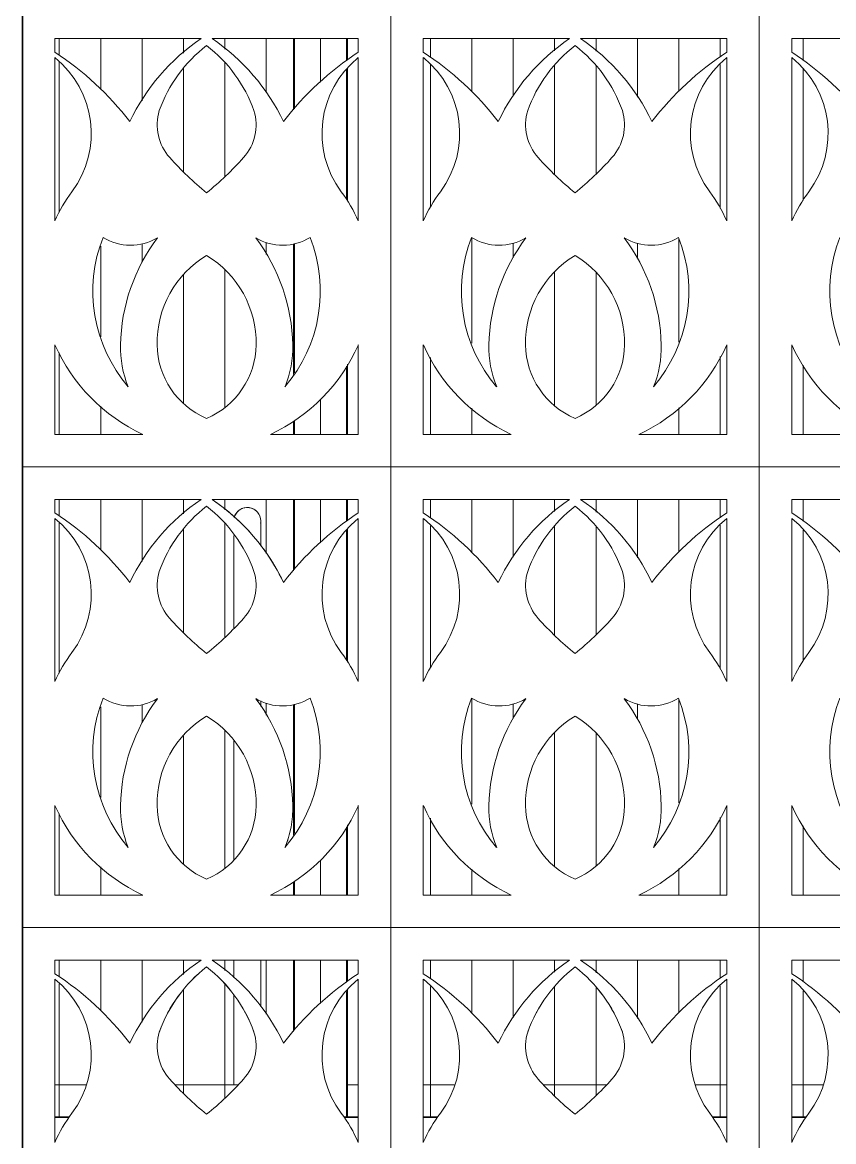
# Model space of a CAD drawing. Header units: millimetres. Extents: x -153298 to 620751, y -313239 to 250031.
# Drawn here: x 110883 to 112380, y -285742 to -283677 of the extents above; entities that cross this region are included whole.
import ezdxf

# ---------------------------------------------------------------- set-up
doc = ezdxf.new("R2010")
doc.units = ezdxf.units.MM
for name, color, linetype, lineweight in [('A-DETL', 7, 'Continuous', 70), ('A-FLOR-E', 7, 'Continuous', 35), ('A-FLOR-HRAL', 7, 'Continuous', 25), ('A-GENM', 7, 'Continuous', 9), ('A-GLAZ-CURT', 7, 'Continuous', 9), ('WALL-E', 7, 'Continuous', 35)]:
    doc.layers.add(name, color=color, linetype=linetype, lineweight=lineweight)

# ---------------------------------------------------------------- blocks, each defined once
blk = doc.blocks.new('DPA_CP_Entrance Louver Grill Vertical Z - Louver Grill Vertical Z-18397921-2120-01 ENTRANCE 1 SECTION A')
at = {"layer": 'A-GLAZ-CURT', "color": 7}
for p, q in [((-871867.2, 112740), (-871867.2, 112608.4)), ((-871867.2, 112608.4), (-871867.2, 112740)), ((-871867.2, 112740), (-871867.2, 112608.4)), ((-871867.2, 112608.4), (-871867.2, 112740)), ((-871865.2, 112740), (-871865.2, 112610.7)), ((-871865.2, 112740), (-871865.2, 112610.7)), ((-871817.2, 112660), (-871817.2, 112740)), ((-871817.2, 112660), (-871817.2, 112740)), ((-871817.2, 112740), (-871817.2, 112660)), ((-871817.2, 112740), (-871817.2, 112660)), ((-871867.2, 112361.6), (-871867.2, 112120.5)), ((-871867.2, 112120.5), (-871867.2, 112361.6)), ((-871867.2, 112361.6), (-871867.2, 112120.5)), ((-871867.2, 112120.5), (-871867.2, 112361.6)), ((-871865.2, 112362), (-871865.2, 112123.4)), ((-871865.2, 112362), (-871865.2, 112123.4)), ((-871817.2, 112010), (-871817.2, 112074.7)), ((-871817.2, 112010), (-871817.2, 112074.7)), ((-871817.2, 112074.7), (-871817.2, 112010)), ((-871817.2, 112074.7), (-871817.2, 112010)), ((-871867.2, 112034.6), (-871867.2, 112010)), ((-871867.2, 112010), (-871867.2, 112034.6)), ((-871867.2, 112034.6), (-871867.2, 112010)), ((-871867.2, 112010), (-871867.2, 112034.6)), ((-871865.2, 112035.7), (-871865.2, 112010)), ((-871865.2, 112035.7), (-871865.2, 112010)), ((-871867.2, 111890), (-871867.2, 111758.4)), ((-871867.2, 111758.4), (-871867.2, 111890)), ((-871867.2, 111890), (-871867.2, 111758.4)), ((-871867.2, 111758.4), (-871867.2, 111890)), ((-871865.2, 111890), (-871865.2, 111760.7)), ((-871865.2, 111890), (-871865.2, 111760.7)), ((-871817.2, 111810), (-871817.2, 111890)), ((-871817.2, 111810), (-871817.2, 111890)), ((-871817.2, 111890), (-871817.2, 111810)), ((-871817.2, 111890), (-871817.2, 111810)), ((-871867.2, 111511.6), (-871867.2, 111270.5)), ((-871867.2, 111270.5), (-871867.2, 111511.6)), ((-871867.2, 111511.6), (-871867.2, 111270.5)), ((-871867.2, 111270.5), (-871867.2, 111511.6)), ((-871865.2, 111512), (-871865.2, 111273.4)), ((-871865.2, 111512), (-871865.2, 111273.4)), ((-871817.2, 111160), (-871817.2, 111224.7)), ((-871817.2, 111160), (-871817.2, 111224.7)), ((-871817.2, 111224.7), (-871817.2, 111160)), ((-871817.2, 111224.7), (-871817.2, 111160)), ((-871867.2, 111184.6), (-871867.2, 111160)), ((-871867.2, 111160), (-871867.2, 111184.6)), ((-871867.2, 111184.6), (-871867.2, 111160)), ((-871867.2, 111160), (-871867.2, 111184.6)), ((-871865.2, 111185.7), (-871865.2, 111160)), ((-871865.2, 111185.7), (-871865.2, 111160)), ((-871867.2, 111040), (-871867.2, 110908.4)), ((-871867.2, 110908.4), (-871867.2, 111040)), ((-871867.2, 111040), (-871867.2, 110908.4)), ((-871867.2, 110908.4), (-871867.2, 111040)), ((-871865.2, 111040), (-871865.2, 110910.7)), ((-871865.2, 111040), (-871865.2, 110910.7)), ((-871817.2, 110960), (-871817.2, 111040)), ((-871817.2, 110960), (-871817.2, 111040)), ((-871817.2, 111040), (-871817.2, 110960)), ((-871817.2, 111040), (-871817.2, 110960)), ((-872307.4, 110810), (-872250.2, 110810)), ((-872307.4, 110810), (-872250.2, 110810)), ((-872085.3, 110810), (-871969.4, 110810)), ((-872085.3, 110810), (-871969.4, 110810)), ((-872281, 110750), (-872307.4, 110750)), ((-872307.4, 110750), (-872281, 110750))]:
    blk.add_line(p, q, dxfattribs=at)
blk = doc.blocks.new('DPA_CP_Entrance Louver Grill Vertical Z - Louver Grill Vertical Z-V12-2120-01 ENTRANCE 1 SECTION A')
at = {"layer": 'A-GLAZ-CURT', "color": 7}
for p, q in [((-871817.2, 112740), (-871817.2, 112660)), ((-871817.2, 112660), (-871817.2, 112740)), ((-871817.2, 112660), (-871817.2, 112740)), ((-871817.2, 112660), (-871817.2, 112740)), ((-871769.2, 112699), (-871769.2, 112740)), ((-871769.2, 112699), (-871769.2, 112740)), ((-871767.2, 112700.4), (-871767.2, 112740)), ((-871767.2, 112700.4), (-871767.2, 112740)), ((-871767.2, 112740), (-871767.2, 112700.4)), ((-871767.2, 112700.4), (-871767.2, 112740)), ((-871769.2, 112443), (-871769.2, 112682.3)), ((-871769.2, 112443), (-871769.2, 112682.3)), ((-871767.2, 112440), (-871767.2, 112684.4)), ((-871767.2, 112440), (-871767.2, 112684.4)), ((-871767.2, 112684.4), (-871767.2, 112440)), ((-871767.2, 112440), (-871767.2, 112684.4)), ((-871769.2, 112010), (-871769.2, 112135.8)), ((-871769.2, 112010), (-871769.2, 112135.8)), ((-871767.2, 112010), (-871767.2, 112139.4)), ((-871767.2, 112010), (-871767.2, 112139.4)), ((-871767.2, 112139.4), (-871767.2, 112010)), ((-871767.2, 112010), (-871767.2, 112139.4)), ((-871817.2, 112074.7), (-871817.2, 112010)), ((-871817.2, 112010), (-871817.2, 112074.7)), ((-871817.2, 112010), (-871817.2, 112074.7)), ((-871817.2, 112010), (-871817.2, 112074.7)), ((-871817.2, 111890), (-871817.2, 111810)), ((-871817.2, 111810), (-871817.2, 111890)), ((-871817.2, 111810), (-871817.2, 111890)), ((-871817.2, 111810), (-871817.2, 111890)), ((-871769.2, 111849), (-871769.2, 111890)), ((-871769.2, 111849), (-871769.2, 111890)), ((-871767.2, 111850.4), (-871767.2, 111890)), ((-871767.2, 111850.4), (-871767.2, 111890)), ((-871767.2, 111890), (-871767.2, 111850.4)), ((-871767.2, 111850.4), (-871767.2, 111890)), ((-871769.2, 111593), (-871769.2, 111832.3)), ((-871769.2, 111593), (-871769.2, 111832.3)), ((-871767.2, 111590), (-871767.2, 111834.4)), ((-871767.2, 111590), (-871767.2, 111834.4)), ((-871767.2, 111834.4), (-871767.2, 111590)), ((-871767.2, 111590), (-871767.2, 111834.4)), ((-871769.2, 111160), (-871769.2, 111285.3)), ((-871769.2, 111160), (-871769.2, 111285.3)), ((-871767.2, 111160), (-871767.2, 111289.4)), ((-871767.2, 111160), (-871767.2, 111289.4)), ((-871767.2, 111289.4), (-871767.2, 111160)), ((-871767.2, 111160), (-871767.2, 111289.4)), ((-871817.2, 111224.7), (-871817.2, 111160)), ((-871817.2, 111160), (-871817.2, 111224.7)), ((-871817.2, 111160), (-871817.2, 111224.7)), ((-871817.2, 111160), (-871817.2, 111224.7)), ((-871817.2, 111040), (-871817.2, 110960)), ((-871817.2, 110960), (-871817.2, 111040)), ((-871817.2, 110960), (-871817.2, 111040)), ((-871817.2, 110960), (-871817.2, 111040)), ((-871769.2, 110999), (-871769.2, 111040)), ((-871769.2, 110999), (-871769.2, 111040)), ((-871767.2, 111000.4), (-871767.2, 111040)), ((-871767.2, 111000.4), (-871767.2, 111040)), ((-871767.2, 111040), (-871767.2, 111000.4)), ((-871767.2, 111000.4), (-871767.2, 111040)), ((-871767.2, 110810), (-871767.2, 110984.4)), ((-871767.2, 110810), (-871767.2, 110984.4)), ((-871767.2, 110984.4), (-871767.2, 110750)), ((-871767.2, 110750), (-871767.2, 110984.4)), ((-871769.2, 110750), (-871769.2, 110982.3)), ((-871769.2, 110750), (-871769.2, 110982.3)), ((-871767.2, 110810), (-871747.4, 110810)), ((-871767.2, 110810), (-871747.4, 110810)), ((-871627.4, 110810), (-871570.2, 110810)), ((-871627.4, 110810), (-871570.2, 110810)), ((-871405.3, 110810), (-871289.4, 110810)), ((-871405.3, 110810), (-871289.4, 110810)), ((-871124.6, 110810), (-871067.4, 110810)), ((-871124.6, 110810), (-871067.4, 110810)), ((-870947.4, 110810), (-870890.2, 110810)), ((-870947.4, 110810), (-870890.2, 110810)), ((-871773.8, 110750), (-871767.2, 110750)), ((-871767.2, 110750), (-871773.8, 110750)), ((-871769.2, 110750), (-871773.8, 110750)), ((-871773.8, 110750), (-871767.2, 110750)), ((-871747.4, 110750), (-871773.8, 110750)), ((-871773.8, 110750), (-871747.4, 110750)), ((-871767.2, 110750), (-871769.2, 110750)), ((-871601, 110750), (-871627.4, 110750)), ((-871627.4, 110750), (-871601, 110750)), ((-871067.4, 110750), (-871093.8, 110750)), ((-871093.8, 110750), (-871067.4, 110750)), ((-870921, 110750), (-870947.4, 110750)), ((-870947.4, 110750), (-870921, 110750))]:
    blk.add_line(p, q, dxfattribs=at)
blk = doc.blocks.new('GM_Louver Grill Vertical Z - Z Profile-7235505-2120-01 ENTRANCE 1 SECTION A')
at = {"layer": 'A-GENM', "color": 7}
for p, q in [((-871993.6, 112720.7), (-871993.6, 112740)), ((-871993.6, 112485.3), (-871993.6, 112695.7)), ((-871993.6, 112059.9), (-871993.6, 112313.6)), ((-871993.6, 111870.7), (-871993.6, 111890)), ((-871993.6, 111635.3), (-871993.6, 111845.7)), ((-871993.6, 111209.9), (-871993.6, 111463.6)), ((-871993.6, 111020.7), (-871993.6, 111040)), ((-871993.6, 110785.3), (-871993.6, 110995.7))]:
    blk.add_line(p, q, dxfattribs=at)
blk = doc.blocks.new('GM_Louver Grill Vertical Z - Z Profile-V89-2120-01 ENTRANCE 1 SECTION A')
at = {"layer": 'A-GENM', "color": 7}
for p, q in [((-872070, 112713.5), (-872070, 112740)), ((-872070, 112494.2), (-872070, 112684.8)), ((-872070, 112068.1), (-872070, 112303.4)), ((-872070, 111863.5), (-872070, 111890)), ((-872070, 111644.2), (-872070, 111834.8)), ((-872070, 111218.1), (-872070, 111453.4)), ((-872070, 111013.5), (-872070, 111040)), ((-872070, 110794.2), (-872070, 110984.8))]:
    blk.add_line(p, q, dxfattribs=at)
blk = doc.blocks.new('GM_Louver Grill Vertical Z - Z Profile-V90-2120-01 ENTRANCE 1 SECTION A')
at = {"layer": 'A-GENM', "color": 7}
for p, q in [((-872146.4, 112625.5), (-872146.4, 112740)), ((-872146.4, 112327.9), (-872146.4, 112361.7)), ((-872146.4, 111775.5), (-872146.4, 111890)), ((-872146.4, 111477.9), (-872146.4, 111511.7)), ((-872146.4, 110925.5), (-872146.4, 111040))]:
    blk.add_line(p, q, dxfattribs=at)
blk = doc.blocks.new('GM_Louver Grill Vertical Z - Z Profile-V91-2120-01 ENTRANCE 1 SECTION A')
at = {"layer": 'A-GENM', "color": 7}
for p, q in [((-872222.8, 112646.3), (-872222.8, 112740)), ((-872222.8, 112190), (-872222.8, 112357)), ((-872222.8, 112010), (-872222.8, 112062.2)), ((-872222.8, 111796.3), (-872222.8, 111890)), ((-872222.8, 111340), (-872222.8, 111507)), ((-872222.8, 111160), (-872222.8, 111212.2)), ((-872222.8, 110946.3), (-872222.8, 111040))]:
    blk.add_line(p, q, dxfattribs=at)
blk = doc.blocks.new('GM_Louver Grill Vertical Z - Z Profile-V92-2120-01 ENTRANCE 1 SECTION A')
at = {"layer": 'A-GENM', "color": 7}
for p, q in [((-872299.2, 112709), (-872299.2, 112740)), ((-872299.2, 112419.7), (-872299.2, 112696.5)), ((-872299.2, 112010), (-872299.2, 112160.4)), ((-872299.2, 111859), (-872299.2, 111890)), ((-872299.2, 111569.7), (-872299.2, 111846.5)), ((-872299.2, 111160), (-872299.2, 111310.4)), ((-872299.2, 111009), (-872299.2, 111040)), ((-872299.2, 110750), (-872299.2, 110996.5))]:
    blk.add_line(p, q, dxfattribs=at)
blk = doc.blocks.new('GM_Louver Grill Vertical Z - Z Profile-V98-2120-01 ENTRANCE 1 SECTION A')
at = {"layer": 'A-GENM', "color": 7}
for p, q in [((-871917.2, 112640.4), (-871917.2, 112740)), ((-871917.2, 112341.8), (-871917.2, 112363.6)), ((-871917.2, 111790.4), (-871917.2, 111890)), ((-871917.2, 111491.8), (-871917.2, 111513.6)), ((-871917.2, 110940.4), (-871917.2, 111040))]:
    blk.add_line(p, q, dxfattribs=at)
blk = doc.blocks.new('GM_Louver Grill Vertical Z - Z Profile-V103-2120-01 ENTRANCE 1 SECTION A')
at = {"layer": 'A-GENM', "color": 7}
for p, q in [((-870926.6, 112699.7), (-870926.6, 112740)), ((-870926.6, 112441.5), (-870926.6, 112683.4)), ((-870926.6, 112010), (-870926.6, 112137.7)), ((-870926.6, 111849.7), (-870926.6, 111890)), ((-870926.6, 111591.5), (-870926.6, 111833.4)), ((-870926.6, 111160), (-870926.6, 111287.7)), ((-870926.6, 110999.7), (-870926.6, 111040)), ((-870926.6, 110750), (-870926.6, 110983.4))]:
    blk.add_line(p, q, dxfattribs=at)
blk = doc.blocks.new('GM_Louver Grill Vertical Z - Z Profile-V104-2120-01 ENTRANCE 1 SECTION A')
at = {"layer": 'A-GENM', "color": 7}
for p, q in [((-871079.5, 112706.1), (-871079.5, 112740)), ((-871079.5, 112427.4), (-871079.5, 112692.4)), ((-871079.5, 112010), (-871079.5, 112153.3)), ((-871079.5, 111856.1), (-871079.5, 111890)), ((-871079.5, 111577.4), (-871079.5, 111842.4)), ((-871079.5, 111160), (-871079.5, 111303.3)), ((-871079.5, 111006.1), (-871079.5, 111040)), ((-871079.5, 110750), (-871079.5, 110992.4))]:
    blk.add_line(p, q, dxfattribs=at)
blk = doc.blocks.new('GM_Louver Grill Vertical Z - Z Profile-V105-2120-01 ENTRANCE 1 SECTION A')
at = {"layer": 'A-GENM', "color": 7}
for p, q in [((-871155.9, 112642.7), (-871155.9, 112740)), ((-871155.9, 112180.3), (-871155.9, 112371.5)), ((-871155.9, 112010), (-871155.9, 112058.8)), ((-871155.9, 111792.7), (-871155.9, 111890)), ((-871155.9, 111330.3), (-871155.9, 111521.5)), ((-871155.9, 111160), (-871155.9, 111208.8)), ((-871155.9, 110942.7), (-871155.9, 111040))]:
    blk.add_line(p, q, dxfattribs=at)
blk = doc.blocks.new('GM_Louver Grill Vertical Z - Z Profile-V106-2120-01 ENTRANCE 1 SECTION A')
at = {"layer": 'A-GENM', "color": 7}
for p, q in [((-871232.3, 112632.1), (-871232.3, 112740)), ((-871232.3, 112334.1), (-871232.3, 112362.6)), ((-871232.3, 111782.1), (-871232.3, 111890)), ((-871232.3, 111484.1), (-871232.3, 111512.6)), ((-871232.3, 110932.1), (-871232.3, 111040))]:
    blk.add_line(p, q, dxfattribs=at)
blk = doc.blocks.new('GM_Louver Grill Vertical Z - Z Profile-V107-2120-01 ENTRANCE 1 SECTION A')
at = {"layer": 'A-GENM', "color": 7}
for p, q in [((-871308.7, 112716.7), (-871308.7, 112740)), ((-871308.7, 112490.1), (-871308.7, 112690.2)), ((-871308.7, 112064.5), (-871308.7, 112308)), ((-871308.7, 111866.7), (-871308.7, 111890)), ((-871308.7, 111640.1), (-871308.7, 111840.2)), ((-871308.7, 111214.5), (-871308.7, 111458)), ((-871308.7, 111016.7), (-871308.7, 111040)), ((-871308.7, 110790.1), (-871308.7, 110990.2))]:
    blk.add_line(p, q, dxfattribs=at)
blk = doc.blocks.new('GM_Louver Grill Vertical Z - Z Profile-V108-2120-01 ENTRANCE 1 SECTION A')
at = {"layer": 'A-GENM', "color": 7}
for p, q in [((-871385.1, 112717.5), (-871385.1, 112740)), ((-871385.1, 112489.2), (-871385.1, 112691.5)), ((-871385.1, 112063.6), (-871385.1, 112309.1)), ((-871385.1, 111867.5), (-871385.1, 111890)), ((-871385.1, 111639.2), (-871385.1, 111841.5)), ((-871385.1, 111213.6), (-871385.1, 111459.1)), ((-871385.1, 111017.5), (-871385.1, 111040)), ((-871385.1, 110789.2), (-871385.1, 110991.5))]:
    blk.add_line(p, q, dxfattribs=at)
blk = doc.blocks.new('GM_Louver Grill Vertical Z - Z Profile-V109-2120-01 ENTRANCE 1 SECTION A')
at = {"layer": 'A-GENM', "color": 7}
for p, q in [((-871461.5, 112633.7), (-871461.5, 112740)), ((-871461.5, 112335.6), (-871461.5, 112362.8)), ((-871461.5, 111783.7), (-871461.5, 111890)), ((-871461.5, 111485.6), (-871461.5, 111512.8)), ((-871461.5, 110933.7), (-871461.5, 111040))]:
    blk.add_line(p, q, dxfattribs=at)
blk = doc.blocks.new('GM_Louver Grill Vertical Z - Z Profile-V110-2120-01 ENTRANCE 1 SECTION A')
at = {"layer": 'A-GENM', "color": 7}
for p, q in [((-871537.9, 112641.8), (-871537.9, 112740)), ((-871537.9, 112177.9), (-871537.9, 112373.2)), ((-871537.9, 112010), (-871537.9, 112058)), ((-871537.9, 111791.8), (-871537.9, 111890)), ((-871537.9, 111327.9), (-871537.9, 111523.2)), ((-871537.9, 111160), (-871537.9, 111208)), ((-871537.9, 110941.8), (-871537.9, 111040))]:
    blk.add_line(p, q, dxfattribs=at)
blk = doc.blocks.new('GM_Louver Grill Vertical Z - Z Profile-V111-2120-01 ENTRANCE 1 SECTION A')
at = {"layer": 'A-GENM', "color": 7}
for p, q in [((-871614.3, 112705.4), (-871614.3, 112740)), ((-871614.3, 112429.3), (-871614.3, 112691.4)), ((-871614.3, 112010), (-871614.3, 112151.6)), ((-871614.3, 111855.4), (-871614.3, 111890)), ((-871614.3, 111579.3), (-871614.3, 111841.4)), ((-871614.3, 111160), (-871614.3, 111301.6)), ((-871614.3, 111005.4), (-871614.3, 111040)), ((-871614.3, 110750), (-871614.3, 110991.4))]:
    blk.add_line(p, q, dxfattribs=at)
blk = doc.blocks.new('GM_Louver Grill Vertical Z - Z Profile-V113-2120-01 ENTRANCE 1 SECTION A')
at = {"layer": 'A-GENM', "color": 7}
for p, q in [((-871767.2, 112700.4), (-871767.2, 112740)), ((-871767.2, 112440), (-871767.2, 112684.4)), ((-871767.2, 112010), (-871767.2, 112139.4)), ((-871767.2, 111850.4), (-871767.2, 111890)), ((-871767.2, 111590), (-871767.2, 111834.4)), ((-871767.2, 111160), (-871767.2, 111289.4)), ((-871767.2, 111000.4), (-871767.2, 111040)), ((-871767.2, 110750), (-871767.2, 110984.4))]:
    blk.add_line(p, q, dxfattribs=at)
blk = doc.blocks.new('CP_Facade_FeaturePanel - FeaturePanel-8936432-2120-01 ENTRANCE 1 SECTION A')
at = {"layer": 'A-GLAZ-CURT', "color": 7}
for p, q in [((-878647.4, 111100), (-879327.4, 111100)), ((-879327.4, 111100), (-879327.4, 110250)), ((-879327.4, 110250), (-879327.4, 111100)), ((-879327.4, 111100), (-878647.4, 111100)), ((-878647.4, 110250), (-878647.4, 111100)), ((-878647.4, 111100), (-878647.4, 110250)), ((-879267.4, 111015), (-879267.4, 111040)), ((-879267.4, 111040), (-878997.4, 111040)), ((-878997.4, 111040), (-879267.4, 111040)), ((-879267.4, 111040), (-879267.4, 111015)), ((-878977.4, 111040), (-878707.4, 111040)), ((-878707.4, 111040), (-878977.4, 111040)), ((-878707.4, 111040), (-878707.4, 111015)), ((-878707.4, 111015), (-878707.4, 111040)), ((-879267.4, 110703.8), (-879267.4, 111005)), ((-879267.4, 111005), (-879267.4, 110703.8)), ((-878707.4, 111005), (-878707.4, 110703.8)), ((-878707.4, 110703.8), (-878707.4, 111005)), ((-879267.4, 110310), (-879267.4, 110475)), ((-879267.4, 110475), (-879267.4, 110310)), ((-878707.4, 110475), (-878707.4, 110310)), ((-878707.4, 110310), (-878707.4, 110475)), ((-879105.1, 110310), (-879267.4, 110310)), ((-879267.4, 110310), (-879105.1, 110310)), ((-878707.4, 110310), (-878869.7, 110310)), ((-878869.7, 110310), (-878707.4, 110310)), ((-879327.4, 110250), (-878647.4, 110250)), ((-878647.4, 110250), (-879327.4, 110250))]:
    blk.add_line(p, q, dxfattribs=at)
for centre, radius, start, end in [((-878783.1, 110722.3), 383.2, 123.9981, 154.5541), ((-878783.1, 110722.3), 383.2, 123.9981, 154.5541), ((-878824.6, 110817.3), 265.8, 127.7601, 160.2399), ((-878824.6, 110817.3), 265.8, 127.7601, 160.1388), ((-879150.1, 110817.3), 265.8, 19.7601, 52.2399), ((-879150.1, 110817.3), 265.8, 19.8612, 52.2399), ((-879191.6, 110722.3), 383.2, 25.4459, 56.0019), ((-879191.6, 110722.3), 383.2, 25.4459, 56.0019), ((-879574.1, 110545.2), 561, 37.5261, 56.8621), ((-879574.1, 110545.2), 561, 37.5261, 56.8621), ((-879380, 110865), 179.7, 323.3195, 51.1914), ((-879380, 110865), 179.7, 323.3195, 51.1914), ((-878400.7, 110545.2), 561, 123.1379, 142.4739), ((-878400.7, 110545.2), 561, 123.1379, 142.4739), ((-878594.8, 110865), 179.7, 128.8086, 216.6805), ((-878594.8, 110865), 179.7, 128.8086, 216.6805), ((-878987.9, 110881), 90.7, 163.2297, 221.8239), ((-878987.9, 110881), 90.7, 163.2297, 221.8239), ((-878986.8, 110881), 90.7, 318.1761, 16.7703), ((-878986.8, 110881), 90.7, 318.1761, 16.7703), ((-878617.3, 111212.6), 588, 221.8239, 230.9994), ((-878617.3, 111212.6), 588, 221.8239, 230.9994), ((-879357.4, 111212.6), 588, 309.0006, 318.1761), ((-879357.4, 111212.6), 588, 309.0006, 318.1761), ((-879010, 110589.4), 281.7, 143.3195, 156.0312), ((-879010, 110589.4), 281.7, 143.3195, 156.0312), ((-878964.8, 110589.4), 281.7, 23.9688, 36.6805), ((-878964.8, 110589.4), 281.7, 23.9688, 36.6805), ((-878926.2, 110574.1), 271.1, 158.5051, 220.5829), ((-878926.2, 110574.1), 271.1, 158.5051, 220.5829), ((-879127.4, 110755.7), 96.8, 238.2187, 300.5888), ((-879127.4, 110755.7), 96.8, 238.2187, 300.5888), ((-878806.9, 110468.1), 339.5, 143.0177, 178.8347), ((-878806.9, 110468.1), 339.5, 143.0177, 178.8347), ((-878847.4, 110755.7), 96.8, 239.4112, 301.7813), ((-878847.4, 110755.7), 96.8, 239.4112, 301.7813), ((-879167.8, 110468.1), 339.5, 1.1653, 36.9823), ((-879167.8, 110468.1), 339.5, 1.1653, 36.9823), ((-879048.6, 110574.1), 271.1, 319.4171, 21.4949), ((-879048.6, 110574.1), 271.1, 319.4171, 21.4949), ((-878890.1, 110478.2), 188.8, 121.0217, 180.9783), ((-878890.1, 110478.2), 188.8, 121.0217, 180.9783), ((-879084.7, 110478.2), 188.8, 359.0217, 58.9783), ((-879084.7, 110478.2), 188.8, 359.0217, 58.9783), ((-878966.2, 110608.9), 329.6, 203.9688, 245.0817), ((-878966.2, 110608.9), 329.6, 203.9688, 245.0817), ((-878952.1, 110471), 194.3, 178.8347, 202.1764), ((-878952.1, 110471), 194.3, 178.8347, 202.1764), ((-878928.8, 110477.6), 150.1, 180.9783, 247.0217), ((-878928.8, 110477.6), 150.1, 180.9783, 247.0217), ((-879046, 110477.6), 150.1, 292.9783, 359.0217), ((-879046, 110477.6), 150.1, 292.9783, 359.0217), ((-879008.5, 110608.9), 329.6, 294.9183, 336.0312), ((-879008.5, 110608.9), 329.6, 294.9183, 336.0312), ((-879022.6, 110471), 194.3, 337.8236, 1.1653), ((-879022.6, 110471), 194.3, 337.8236, 1.1653)]:
    blk.add_arc(centre, radius, start, end, dxfattribs=at)
blk = doc.blocks.new('CP_Facade_FeaturePanel - FeaturePanel-V156-2120-01 ENTRANCE 1 SECTION A')
at = {"layer": 'A-GLAZ-CURT', "color": 7}
for p, q in [((-878647.4, 111950), (-879327.4, 111950)), ((-879327.4, 111950), (-879327.4, 111100)), ((-879327.4, 111100), (-879327.4, 111950)), ((-879327.4, 111950), (-878647.4, 111950)), ((-878647.4, 111100), (-878647.4, 111950)), ((-878647.4, 111950), (-878647.4, 111100)), ((-879267.4, 111865), (-879267.4, 111890)), ((-879267.4, 111890), (-878997.4, 111890)), ((-878997.4, 111890), (-879267.4, 111890)), ((-879267.4, 111890), (-879267.4, 111865)), ((-878977.4, 111890), (-878707.4, 111890)), ((-878707.4, 111890), (-878977.4, 111890)), ((-878707.4, 111890), (-878707.4, 111865)), ((-878707.4, 111865), (-878707.4, 111890)), ((-879267.4, 111553.8), (-879267.4, 111855)), ((-879267.4, 111855), (-879267.4, 111553.8)), ((-878707.4, 111855), (-878707.4, 111553.8)), ((-878707.4, 111553.8), (-878707.4, 111855)), ((-879267.4, 111160), (-879267.4, 111325)), ((-879267.4, 111325), (-879267.4, 111160)), ((-878707.4, 111325), (-878707.4, 111160)), ((-878707.4, 111160), (-878707.4, 111325)), ((-879105.1, 111160), (-879267.4, 111160)), ((-879267.4, 111160), (-879105.1, 111160)), ((-878707.4, 111160), (-878869.7, 111160)), ((-878869.7, 111160), (-878707.4, 111160)), ((-879327.4, 111100), (-878647.4, 111100)), ((-878647.4, 111100), (-879327.4, 111100))]:
    blk.add_line(p, q, dxfattribs=at)
for centre, radius, start, end in [((-878783.1, 111572.3), 383.2, 123.9981, 154.5541), ((-878783.1, 111572.3), 383.2, 123.9981, 154.5541), ((-878824.6, 111667.3), 265.8, 127.7601, 160.2399), ((-878824.6, 111667.3), 265.8, 127.7601, 160.2399), ((-879150.1, 111667.3), 265.8, 19.7601, 52.2399), ((-879150.1, 111667.3), 265.8, 19.7601, 52.2399), ((-879191.6, 111572.3), 383.2, 25.4459, 56.0019), ((-879191.6, 111572.3), 383.2, 25.4459, 56.0019), ((-879574.1, 111395.2), 561, 37.5261, 56.8621), ((-879574.1, 111395.2), 561, 37.5261, 56.8621), ((-879380, 111715), 179.7, 323.3195, 51.1914), ((-879380, 111715), 179.7, 323.3195, 51.1914), ((-878400.7, 111395.2), 561, 123.1379, 142.4739), ((-878400.7, 111395.2), 561, 123.1379, 142.4739), ((-878594.8, 111715), 179.7, 128.8086, 216.6805), ((-878594.8, 111715), 179.7, 128.8086, 216.6805), ((-878987.9, 111731), 90.7, 163.2297, 221.8239), ((-878987.9, 111731), 90.7, 163.2297, 221.8239), ((-878986.8, 111731), 90.7, 318.1761, 16.7703), ((-878986.8, 111731), 90.7, 318.1761, 16.7703), ((-878617.3, 112062.6), 588, 221.8239, 230.9994), ((-878617.3, 112062.6), 588, 221.8239, 230.9994), ((-879357.4, 112062.6), 588, 309.0006, 318.1761), ((-879357.4, 112062.6), 588, 309.0006, 318.1761), ((-879010, 111439.4), 281.7, 143.3195, 156.0312), ((-879010, 111439.4), 281.7, 143.3195, 156.0312), ((-878964.8, 111439.4), 281.7, 23.9688, 36.6805), ((-878964.8, 111439.4), 281.7, 23.9688, 36.6805), ((-878926.2, 111424.1), 271.1, 158.5051, 220.5829), ((-878926.2, 111424.1), 271.1, 158.5051, 220.5829), ((-879127.4, 111605.7), 96.8, 238.2187, 300.5888), ((-879127.4, 111605.7), 96.8, 238.2187, 300.5888), ((-878806.9, 111318.1), 339.5, 143.0177, 178.8347), ((-878806.9, 111318.1), 339.5, 143.0177, 178.8347), ((-878847.4, 111605.7), 96.8, 239.4112, 301.7813), ((-878847.4, 111605.7), 96.8, 239.4112, 301.7813), ((-879167.8, 111318.1), 339.5, 1.1653, 36.9823), ((-879167.8, 111318.1), 339.5, 1.1653, 36.9823), ((-879048.6, 111424.1), 271.1, 319.4171, 21.4949), ((-879048.6, 111424.1), 271.1, 319.4171, 21.4949), ((-878890.1, 111328.2), 188.8, 121.0217, 180.9783), ((-878890.1, 111328.2), 188.8, 121.0217, 180.9783), ((-879084.7, 111328.2), 188.8, 359.0217, 58.9783), ((-879084.7, 111328.2), 188.8, 359.0217, 58.9783), ((-878966.2, 111458.9), 329.6, 203.9688, 245.0817), ((-878966.2, 111458.9), 329.6, 203.9688, 245.0817), ((-878952.1, 111321), 194.3, 178.8347, 202.1764), ((-878952.1, 111321), 194.3, 178.8347, 202.1764), ((-878928.8, 111327.6), 150.1, 180.9783, 247.0217), ((-878928.8, 111327.6), 150.1, 180.9783, 247.0217), ((-879046, 111327.6), 150.1, 292.9783, 359.0217), ((-879046, 111327.6), 150.1, 292.9783, 359.0217), ((-879008.5, 111458.9), 329.6, 294.9183, 336.0312), ((-879008.5, 111458.9), 329.6, 294.9183, 336.0312), ((-879022.6, 111321), 194.3, 337.8236, 1.1653), ((-879022.6, 111321), 194.3, 337.8236, 1.1653)]:
    blk.add_arc(centre, radius, start, end, dxfattribs=at)
blk = doc.blocks.new('CP_Facade_FeaturePanel - FeaturePanel-V167-2120-01 ENTRANCE 1 SECTION A')
at = {"layer": 'A-GLAZ-CURT', "color": 7}
for p, q in [((-871687.4, 111950), (-872367.4, 111950)), ((-872367.4, 111950), (-872367.4, 111100)), ((-872367.4, 111100), (-872367.4, 111950)), ((-872367.4, 111950), (-871687.4, 111950)), ((-871687.4, 111100), (-871687.4, 111950)), ((-871687.4, 111950), (-871687.4, 111100)), ((-872307.4, 111865), (-872307.4, 111890)), ((-872307.4, 111890), (-872037.4, 111890)), ((-872037.4, 111890), (-872307.4, 111890)), ((-872307.4, 111890), (-872307.4, 111865)), ((-872017.4, 111890), (-871747.4, 111890)), ((-871747.4, 111890), (-872017.4, 111890)), ((-871747.4, 111890), (-871747.4, 111865)), ((-871747.4, 111865), (-871747.4, 111890)), ((-872307.4, 111553.8), (-872307.4, 111855)), ((-872307.4, 111855), (-872307.4, 111553.8)), ((-871747.4, 111855), (-871747.4, 111553.8)), ((-871747.4, 111553.8), (-871747.4, 111855)), ((-872307.4, 111160), (-872307.4, 111325)), ((-872307.4, 111325), (-872307.4, 111160)), ((-871747.4, 111325), (-871747.4, 111160)), ((-871747.4, 111160), (-871747.4, 111325)), ((-872145.1, 111160), (-872307.4, 111160)), ((-872307.4, 111160), (-872145.1, 111160)), ((-871747.4, 111160), (-871909.7, 111160)), ((-871909.7, 111160), (-871747.4, 111160)), ((-872367.4, 111100), (-871687.4, 111100)), ((-871687.4, 111100), (-872367.4, 111100))]:
    blk.add_line(p, q, dxfattribs=at)
for centre, radius, start, end in [((-871823.1, 111572.3), 383.2, 123.9981, 154.5541), ((-871823.1, 111572.3), 383.2, 123.9981, 154.5541), ((-871864.6, 111667.3), 265.8, 127.7601, 160.2399), ((-871864.6, 111667.3), 265.8, 127.7601, 160.2399), ((-872190.1, 111667.3), 265.8, 19.7601, 52.2399), ((-872190.1, 111667.3), 265.8, 19.7601, 52.2399), ((-872231.6, 111572.3), 383.2, 25.4459, 56.0019), ((-872231.6, 111572.3), 383.2, 35.6312, 56.0019), ((-872614.1, 111395.2), 561, 37.5261, 56.8621), ((-872614.1, 111395.2), 561, 37.5261, 56.8621), ((-872420, 111715), 179.7, 323.3195, 51.1914), ((-872420, 111715), 179.7, 323.3195, 51.1914), ((-871440.7, 111395.2), 561, 123.1379, 142.4739), ((-871440.7, 111395.2), 561, 123.1379, 142.4739), ((-871634.8, 111715), 179.7, 128.8086, 216.6805), ((-871634.8, 111715), 179.7, 128.8086, 216.6805), ((-872231.6, 111572.3), 383.2, 25.4459, 35.5519), ((-872027.9, 111731), 90.7, 163.2297, 221.8239), ((-872027.9, 111731), 90.7, 163.2297, 221.8239), ((-872026.8, 111731), 90.7, 318.1761, 16.7703), ((-872026.8, 111731), 90.7, 318.1761, 16.7703), ((-871657.3, 112062.6), 588, 221.8239, 230.9994), ((-871657.3, 112062.6), 588, 221.8239, 230.9994), ((-872397.4, 112062.6), 588, 309.0006, 318.1761), ((-872397.4, 112062.6), 588, 309.0006, 318.1761), ((-872050, 111439.4), 281.7, 143.3195, 156.0312), ((-872050, 111439.4), 281.7, 143.3195, 156.0312), ((-872004.8, 111439.4), 281.7, 23.9688, 36.6805), ((-872004.8, 111439.4), 281.7, 23.9688, 36.6805), ((-871966.2, 111424.1), 271.1, 158.5051, 220.5829), ((-871966.2, 111424.1), 271.1, 158.5051, 220.5829), ((-872167.4, 111605.7), 96.8, 238.2187, 300.5888), ((-872167.4, 111605.7), 96.8, 238.2187, 300.5888), ((-871846.9, 111318.1), 339.5, 143.0177, 178.8347), ((-871846.9, 111318.1), 339.5, 143.0177, 178.8347), ((-871887.4, 111605.7), 96.8, 239.4112, 301.7813), ((-871887.4, 111605.7), 96.8, 239.4112, 301.7813), ((-872207.8, 111318.1), 339.5, 1.1653, 36.9823), ((-872207.8, 111318.1), 339.5, 1.1653, 36.9823), ((-872088.6, 111424.1), 271.1, 319.4171, 21.4949), ((-872088.6, 111424.1), 271.1, 319.4171, 21.4949), ((-871930.1, 111328.2), 188.8, 121.0217, 180.9783), ((-871930.1, 111328.2), 188.8, 121.0217, 180.9783), ((-872124.7, 111328.2), 188.8, 359.0217, 58.9783), ((-872124.7, 111328.2), 188.8, 359.0217, 58.9783), ((-872006.2, 111458.9), 329.6, 203.9688, 245.0817), ((-872006.2, 111458.9), 329.6, 203.9688, 245.0817), ((-871992.1, 111321), 194.3, 178.8347, 202.1764), ((-871992.1, 111321), 194.3, 178.8347, 202.1764), ((-871968.8, 111327.6), 150.1, 180.9783, 247.0217), ((-871968.8, 111327.6), 150.1, 180.9783, 247.0217), ((-872086, 111327.6), 150.1, 292.9783, 359.0217), ((-872086, 111327.6), 150.1, 292.9783, 359.0217), ((-872048.5, 111458.9), 329.6, 294.9183, 336.0312), ((-872048.5, 111458.9), 329.6, 294.9183, 336.0312), ((-872062.6, 111321), 194.3, 337.8236, 1.1653), ((-872062.6, 111321), 194.3, 349.4945, 1.1653), ((-872062.6, 111321), 194.3, 337.8236, 349.4007)]:
    blk.add_arc(centre, radius, start, end, dxfattribs=at)
blk = doc.blocks.new('Railing - 50mm-V174-2120-01 ENTRANCE 1 SECTION A')
at = {"layer": 'A-FLOR-HRAL', "color": 7, "lineweight": 9}
blk.add_line((-871927.4, 111803.9), (-871927.4, 111850), dxfattribs=at)
blk = doc.blocks.new('Railing - Post End-V175-2120-01 ENTRANCE 1 SECTION A')
at = {"layer": 'A-FLOR-HRAL', "color": 7, "lineweight": 9}
for p, q in [((-871962.4, 111872.9), (-871961.4, 111873.3)), ((-871949.4, 111874.8), (-871948.4, 111874.7)), ((-871972.4, 111864.9), (-871971.8, 111865.7)), ((-871937.4, 111870.1), (-871936.7, 111869.4)), ((-871929.5, 111860), (-871929.1, 111859.1))]:
    blk.add_line(p, q, dxfattribs=at)
at = {"layer": 'A-FLOR-HRAL', "color": 7, "lineweight": 9, "flags": 128}
for points in [[(-871927.4, 111840.1), (-871927.4, 111838.9), (-871927.4, 111837.6), (-871927.4, 111836.2), (-871927.4, 111834.8), (-871927.4, 111833.4), (-871927.4, 111831.9), (-871927.4, 111830.3), (-871927.4, 111828.7), (-871927.4, 111827), (-871927.4, 111825.3), (-871927.4, 111823.6), (-871927.4, 111821.8), (-871927.4, 111820.5)], [(-871927.4, 111820), (-871927.4, 111818.1), (-871927.4, 111816.2), (-871927.4, 111814.3), (-871927.4, 111812.4), (-871927.4, 111810.5), (-871927.4, 111808.5), (-871927.4, 111806.5), (-871927.4, 111804.5)]]:
    blk.add_lwpolyline(points, dxfattribs=at)
at = {"layer": 'A-FLOR-HRAL', "color": 7, "lineweight": 9}
for start, end in [(90, 164.3652), (0, 90)]:
    blk.add_arc((-871952.4, 111850), 25, start, end, dxfattribs=at)
blk = doc.blocks.new('Railing - Post Start-V176-2120-01 ENTRANCE 1 SECTION A')
at = {"layer": 'A-FLOR-HRAL', "color": 7, "lineweight": 9}
for p, q in [((-871977.4, 111800), (-871977.4, 111651.8)), ((-871927.4, 111507.8), (-871927.4, 111518.1)), ((-871977.4, 111445), (-871977.4, 111224.9)), ((-871977.4, 111040), (-871977.4, 111007.5)), ((-871927.4, 110953.9), (-871927.4, 111040)), ((-871977.4, 110974.6), (-871977.4, 110810))]:
    blk.add_line(p, q, dxfattribs=at)
at = {"layer": 'A-FLOR-HRAL', "color": 7, "lineweight": 9, "flags": 128}
for points in [[(-871927.4, 111804), (-871927.4, 111806), (-871927.4, 111808), (-871927.4, 111809.9), (-871927.4, 111811.9), (-871927.4, 111813.8), (-871927.4, 111815.7), (-871927.4, 111817.6), (-871927.4, 111819.5), (-871927.4, 111821.3), (-871927.4, 111823.1), (-871927.4, 111824.8), (-871927.4, 111826.6), (-871927.4, 111828.2), (-871927.4, 111829.9), (-871927.4, 111831.4), (-871927.4, 111833), (-871927.4, 111834.4), (-871927.4, 111835.9), (-871927.4, 111837.2), (-871927.4, 111838.5), (-871927.4, 111839.8), (-871927.4, 111841), (-871927.4, 111842.1), (-871927.4, 111843.1), (-871927.4, 111844.1), (-871927.4, 111845), (-871927.4, 111845.8), (-871927.4, 111846.6), (-871927.4, 111847.3), (-871927.4, 111847.9), (-871927.4, 111848.4), (-871927.4, 111848.9), (-871927.4, 111849.3), (-871927.4, 111849.6), (-871927.4, 111849.8), (-871927.4, 111849.9), (-871927.4, 111850), (-871927.4, 111850)], [(-871977.4, 111823.6), (-871977.4, 111821.8), (-871977.4, 111820), (-871977.4, 111818.1), (-871977.4, 111816.2), (-871977.4, 111814.3), (-871977.4, 111812.4), (-871977.4, 111810.5), (-871977.4, 111808.5), (-871977.4, 111806.5), (-871977.4, 111804.5), (-871977.4, 111802.5), (-871977.4, 111800.5), (-871977.4, 111800)]]:
    blk.add_lwpolyline(points, dxfattribs=at)
at = {"layer": 'A-FLOR-HRAL', "color": 7, "lineweight": 9}
for start, end in [(90, 164.3652), (350.7319, 90)]:
    blk.add_arc((-871952.4, 111850), 25, start, end, dxfattribs=at)
blk = doc.blocks.new('Railing - Railing-8947511-2120-01 ENTRANCE 1 SECTION A')
at = {"color": 7}
for name in ['Railing - Post Start-V176-2120-01 ENTRANCE 1 SECTION A', 'Railing - Post End-V175-2120-01 ENTRANCE 1 SECTION A', 'Railing - 50mm-V174-2120-01 ENTRANCE 1 SECTION A', 'Railing - 50mm-V174-2120-01 ENTRANCE 1 SECTION A', 'Railing - 50mm-V174-2120-01 ENTRANCE 1 SECTION A']:
    blk.add_blockref(name, (0, 0), dxfattribs=at)
blk = doc.blocks.new('Top Rail Type - Top Rail_Internal_-8947514-2120-01 ENTRANCE 1 SECTION A')
at = {"layer": 'A-FLOR-HRAL', "color": 7, "lineweight": 9}
for start, end in [(0, 164.3652), (0, 164.3652), (350.7319, 0)]:
    blk.add_arc((-871952.4, 111850), 25, start, end, dxfattribs=at)

msp = doc.modelspace()

# ---------------------------------------------------------------- linework, layer by layer
at = {"layer": 'A-DETL', "color": 7, "lineweight": 9}
msp.add_line((110882.88, -286196.753), (110882.88, -282796.753), dxfattribs=at)
at = {"layer": 'A-FLOR-E', "color": 7}
msp.add_line((110942.88, -285696.753), (110969.2841, -285696.753), dxfattribs=at)
at = {"layer": 'WALL-E', "color": 7}
for p, q in [((110882.88, -282796.753), (110882.88, -286196.753)), ((110882.88, -286196.753), (110882.88, -282796.753)), ((110969.2841, -285696.753), (110942.88, -285696.753)), ((110942.88, -285696.753), (110969.2841, -285696.753)), ((111502.88, -285696.753), (111476.4759, -285696.753)), ((111476.4759, -285696.753), (111502.88, -285696.753)), ((111649.2841, -285696.753), (111622.88, -285696.753)), ((111622.88, -285696.753), (111649.2841, -285696.753)), ((112182.88, -285696.753), (112156.4759, -285696.753)), ((112156.4759, -285696.753), (112182.88, -285696.753)), ((112329.2841, -285696.753), (112302.88, -285696.753)), ((112302.88, -285696.753), (112329.2841, -285696.753))]:
    msp.add_line(p, q, dxfattribs=at)

# ---------------------------------------------------------------- block references
at = {"layer": 'A-FLOR-HRAL', "color": 7, "lineweight": 9}
for name in ['Railing - Railing-8947511-2120-01 ENTRANCE 1 SECTION A', 'Top Rail Type - Top Rail_Internal_-8947514-2120-01 ENTRANCE 1 SECTION A']:
    msp.add_blockref(name, (983250.2539, -396446.753), dxfattribs=at)
at = {"layer": 'A-GENM', "color": 7}
for name in ['GM_Louver Grill Vertical Z - Z Profile-V92-2120-01 ENTRANCE 1 SECTION A', 'GM_Louver Grill Vertical Z - Z Profile-V91-2120-01 ENTRANCE 1 SECTION A', 'GM_Louver Grill Vertical Z - Z Profile-V90-2120-01 ENTRANCE 1 SECTION A', 'GM_Louver Grill Vertical Z - Z Profile-V89-2120-01 ENTRANCE 1 SECTION A', 'GM_Louver Grill Vertical Z - Z Profile-7235505-2120-01 ENTRANCE 1 SECTION A', 'GM_Louver Grill Vertical Z - Z Profile-V98-2120-01 ENTRANCE 1 SECTION A', 'GM_Louver Grill Vertical Z - Z Profile-V113-2120-01 ENTRANCE 1 SECTION A', 'GM_Louver Grill Vertical Z - Z Profile-V111-2120-01 ENTRANCE 1 SECTION A', 'GM_Louver Grill Vertical Z - Z Profile-V110-2120-01 ENTRANCE 1 SECTION A', 'GM_Louver Grill Vertical Z - Z Profile-V109-2120-01 ENTRANCE 1 SECTION A', 'GM_Louver Grill Vertical Z - Z Profile-V108-2120-01 ENTRANCE 1 SECTION A', 'GM_Louver Grill Vertical Z - Z Profile-V107-2120-01 ENTRANCE 1 SECTION A', 'GM_Louver Grill Vertical Z - Z Profile-V106-2120-01 ENTRANCE 1 SECTION A', 'GM_Louver Grill Vertical Z - Z Profile-V105-2120-01 ENTRANCE 1 SECTION A', 'GM_Louver Grill Vertical Z - Z Profile-V104-2120-01 ENTRANCE 1 SECTION A', 'GM_Louver Grill Vertical Z - Z Profile-V103-2120-01 ENTRANCE 1 SECTION A']:
    msp.add_blockref(name, (983250.2539, -396446.753), dxfattribs=at)
at = {"layer": 'A-GLAZ-CURT', "color": 7}
for name, p in [('DPA_CP_Entrance Louver Grill Vertical Z - Louver Grill Vertical Z-18397921-2120-01 ENTRANCE 1 SECTION A', (983250.2539, -396446.753)), ('DPA_CP_Entrance Louver Grill Vertical Z - Louver Grill Vertical Z-V12-2120-01 ENTRANCE 1 SECTION A', (983250.2539, -396446.753)), ('CP_Facade_FeaturePanel - FeaturePanel-V156-2120-01 ENTRANCE 1 SECTION A', (990210.2539, -395596.753)), ('CP_Facade_FeaturePanel - FeaturePanel-V156-2120-01 ENTRANCE 1 SECTION A', (990890.2539, -395596.753)), ('CP_Facade_FeaturePanel - FeaturePanel-V156-2120-01 ENTRANCE 1 SECTION A', (991570.2539, -395596.753)), ('CP_Facade_FeaturePanel - FeaturePanel-V167-2120-01 ENTRANCE 1 SECTION A', (983250.2539, -396446.753)), ('CP_Facade_FeaturePanel - FeaturePanel-V156-2120-01 ENTRANCE 1 SECTION A', (990890.2539, -396446.753)), ('CP_Facade_FeaturePanel - FeaturePanel-V156-2120-01 ENTRANCE 1 SECTION A', (991570.2539, -396446.753)), ('CP_Facade_FeaturePanel - FeaturePanel-8936432-2120-01 ENTRANCE 1 SECTION A', (990210.2539, -396446.753)), ('CP_Facade_FeaturePanel - FeaturePanel-8936432-2120-01 ENTRANCE 1 SECTION A', (990890.2539, -396446.753)), ('CP_Facade_FeaturePanel - FeaturePanel-8936432-2120-01 ENTRANCE 1 SECTION A', (991570.2539, -396446.753))]:
    msp.add_blockref(name, p, dxfattribs=at)

doc.saveas('drawing.dxf')
